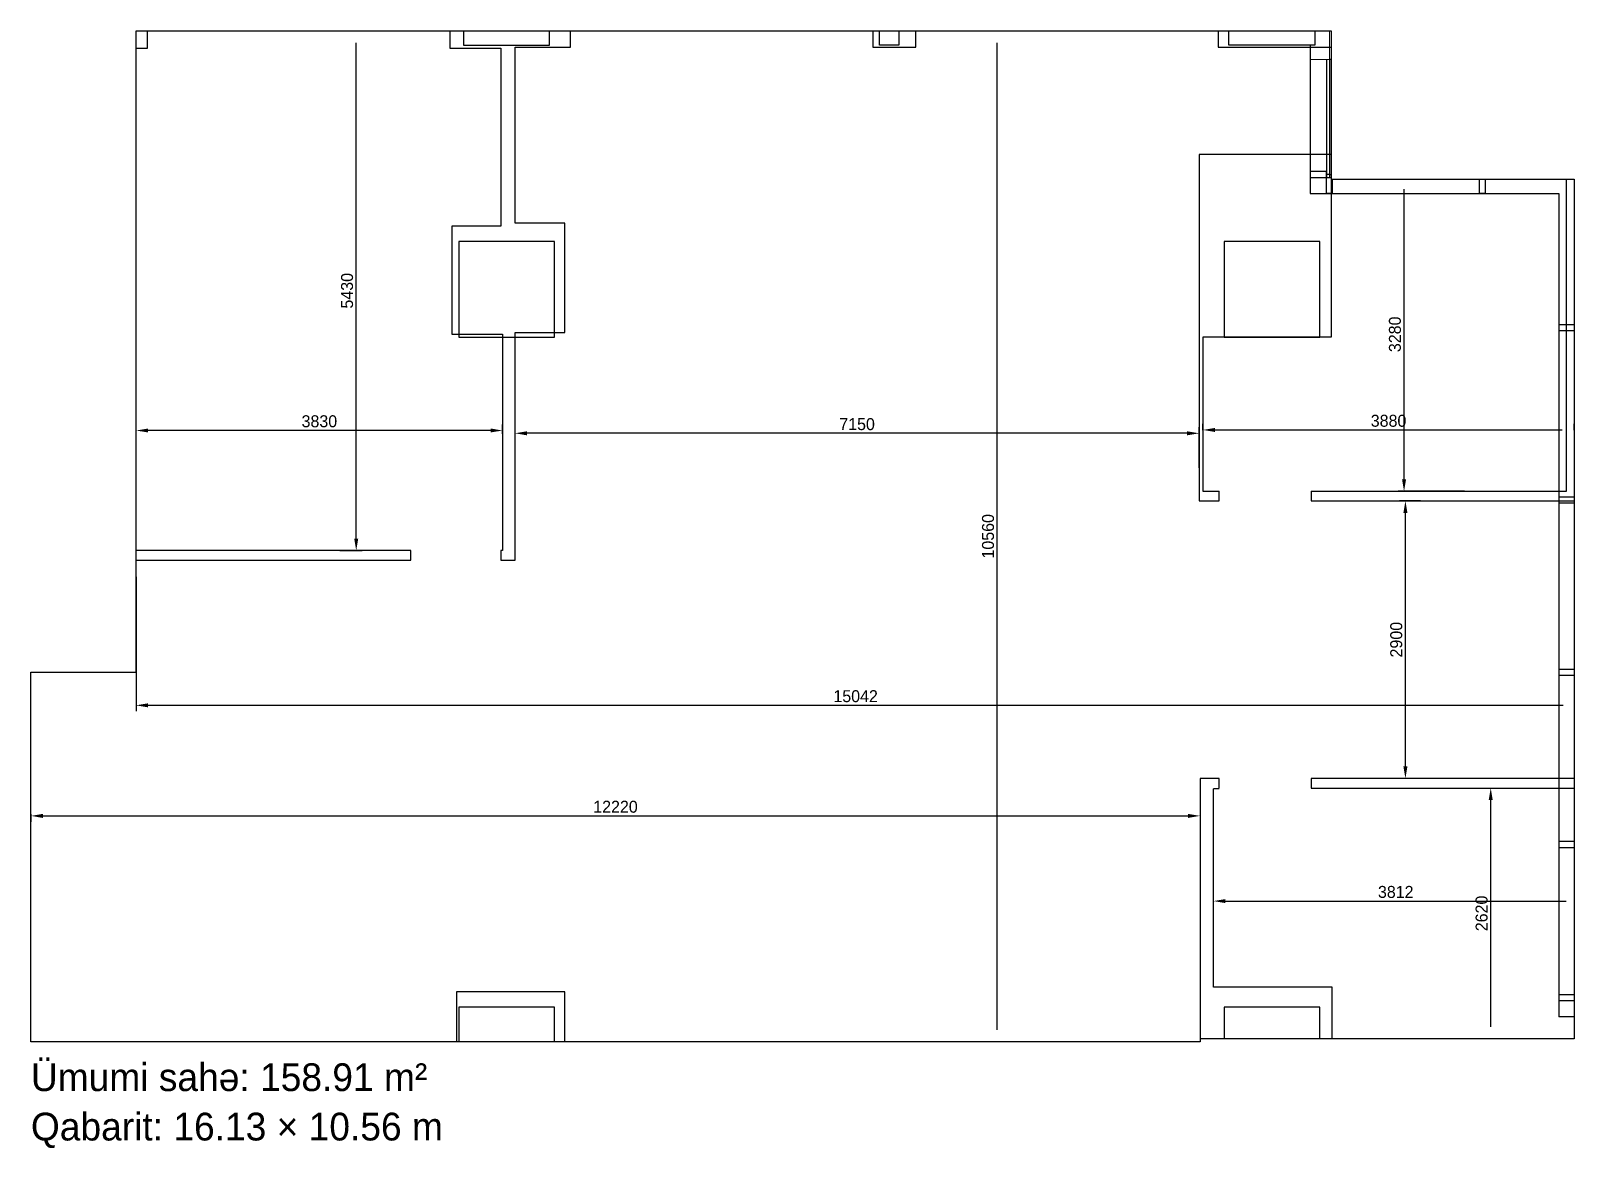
# Model space of a CAD drawing. Header units: millimetres. Extents: x 1394644 to 1410774, y -42517 to -30845.
import ezdxf

# ---------------------------------------------------------------- set-up
doc = ezdxf.new("R2010")
doc.units = ezdxf.units.MM
for name, color, linetype in [('Divar-komek', 7, 'Continuous'), ('metal', 7, 'Continuous'), ('OFFICE_BOUNDARY', 3, 'Continuous'), ('Pencere', 7, 'Continuous'), ('plita 2', 7, 'Continuous'), ('sutun1', 7, 'Continuous')]:
    doc.layers.add(name, color=color, linetype=linetype)
doc.layers.add('obl. keramogranit', color=138, linetype='Continuous', lineweight=18, true_color=0x005252)

msp = doc.modelspace()

# ---------------------------------------------------------------- linework, layer by layer
at = {"color": 18, "lineweight": -3, "true_color": 0x000000}
for p, q in [((1395744, -37545), (1395744, -30845)), ((1395744, -30845), (1408234, -30845)), ((1408234, -30845), (1408234, -32395)), ((1408234, -32395), (1410774, -32395)), ((1410774, -32395), (1410774, -41375)), ((1394644, -39945), (1394644, -37545)), ((1394644, -37545), (1395744, -37545)), ((1394644, -41405), (1394644, -39945)), ((1406864, -41405), (1394644, -41405)), ((1410774, -41375), (1406864, -41375)), ((1406864, -41375), (1406864, -41405))]:
    msp.add_line(p, q, dxfattribs=at)
for p, q in [((1395864, -31025), (1395864, -30845)), ((1399024, -30845), (1399024, -31025)), ((1400284, -31015), (1400284, -30845)), ((1403444, -30845), (1403444, -31015)), ((1403894, -31015), (1403894, -30845)), ((1407054, -30845), (1407054, -31015)), ((1395744, -31025), (1395864, -31025)), ((1399024, -31025), (1399554, -31025)), ((1399554, -31025), (1399554, -32885)), ((1399704, -32855), (1399704, -31015)), ((1399704, -31015), (1400284, -31015)), ((1403444, -31015), (1403894, -31015)), ((1407054, -31015), (1408234, -31015)), ((1408234, -31015), (1408234, -32135)), ((1408234, -32135), (1406854, -32135)), ((1406854, -32135), (1406854, -35755)), ((1408234, -32395), (1408234, -34045)), ((1410694, -35655), (1410694, -32395)), ((1399554, -32885), (1399044, -32885)), ((1399044, -32885), (1399044, -34015)), ((1400224, -32855), (1399704, -32855)), ((1400224, -33995), (1400224, -32855)), ((1399044, -34015), (1399574, -34015)), ((1399574, -34015), (1399574, -36275)), ((1399704, -36375), (1399704, -33995)), ((1399704, -33995), (1400224, -33995)), ((1408234, -34045), (1406894, -34045)), ((1406894, -34045), (1406894, -35655)), ((1406854, -35755), (1407064, -35755)), ((1406894, -35655), (1407064, -35655)), ((1407064, -35755), (1407064, -35655)), ((1408024, -35655), (1408024, -35755)), ((1408024, -35655), (1410694, -35655)), ((1408024, -35755), (1410774, -35755)), ((1410774, -35755), (1410774, -38655)), ((1398614, -36275), (1395744, -36275)), ((1398614, -36375), (1398614, -36275)), ((1399554, -36275), (1399554, -36375)), ((1399574, -36275), (1399554, -36275)), ((1395744, -36375), (1398614, -36375)), ((1399554, -36375), (1399704, -36375)), ((1407064, -38655), (1406864, -38655)), ((1406864, -38655), (1406864, -41405)), ((1407064, -38755), (1407064, -38655)), ((1410774, -38655), (1408024, -38655)), ((1408024, -38655), (1408024, -38755)), ((1407004, -40835), (1407004, -38763)), ((1408024, -38755), (1410774, -38755)), ((1400224, -40885), (1399094, -40885)), ((1399094, -40885), (1399094, -41405)), ((1400224, -41405), (1400224, -40885)), ((1408244, -40835), (1407004, -40835)), ((1408244, -41375), (1408244, -40835)), ((1399094, -41405), (1394644, -41405)), ((1406864, -41405), (1400224, -41405)), ((1410774, -41375), (1408244, -41375))]:
    msp.add_line(p, q)
at = {"color": 0, "lineweight": -2}
for p, q in [((1397874, -30845), (1398106, -30845)), ((1404197, -30845), (1404806, -30845)), ((1410774, -35018), (1410774, -34951))]:
    msp.add_line(p, q, dxfattribs=at)
at = {"color": 1, "lineweight": 30}
for p, q in [((1408234, -30845), (1408234, -32395)), ((1410774, -32395), (1410774, -41375)), ((1406864, -41405), (1394644, -41405)), ((1410774, -41375), (1406864, -41375)), ((1406864, -41375), (1406864, -41405))]:
    msp.add_line(p, q, dxfattribs=at)
at = {"color": 0, "lineweight": -2, "transparency": 16777216}
for p, q in [((1398044, -36150), (1398044, -30970)), ((1404743, -41280), (1404743, -30970)), ((1408996, -35530), (1408996, -32500)), ((1395744, -35053), (1395744, -34957)), ((1399574, -35053), (1399574, -34957)), ((1399704, -35409), (1399704, -34986)), ((1406854, -35409), (1406854, -34986)), ((1406894, -35018), (1406894, -34951)), ((1399449, -35020), (1395869, -35020)), ((1406729, -35049), (1399829, -35049)), ((1407019, -35014), (1410649, -35014)), ((1409626, -35655), (1408934, -35655)), ((1409168, -35755), (1408948, -35755)), ((1409010, -38530), (1409010, -35880)), ((1397874, -36275), (1398106, -36275)), ((1395744, -36547), (1395744, -37953)), ((1410660, -37891), (1395869, -37891)), ((1409168, -38655), (1408948, -38655)), ((1409736, -38755), (1409965, -38755)), ((1394644, -39027), (1394644, -39108)), ((1406864, -39027), (1406864, -39108)), ((1409902, -41250), (1409902, -38880)), ((1394769, -39046), (1406739, -39046)), ((1407004, -39999), (1407004, -39873)), ((1407129, -39936), (1410690, -39936))]:
    msp.add_line(p, q, dxfattribs=at)
msp.add_lwpolyline([(1407064, -38763), (1407004, -38763)])
at = {"color": 0, "transparency": 16777216}
for points in [[(1395869, -34999), (1395869, -35040), (1395744, -35020)], [(1399449, -34999), (1399449, -35040), (1399574, -35020)], [(1407019, -34993), (1407019, -35035), (1406894, -35014)], [(1399829, -35028), (1399829, -35070), (1399704, -35049)], [(1406729, -35028), (1406729, -35070), (1406854, -35049)], [(1408975, -35530), (1409017, -35530), (1408996, -35655)], [(1408989, -35880), (1409031, -35880), (1409010, -35755)], [(1398023, -36150), (1398065, -36150), (1398044, -36275)], [(1395869, -37870), (1395869, -37912), (1395744, -37891)], [(1408989, -38530), (1409031, -38530), (1409010, -38655)], [(1409881, -38880), (1409923, -38880), (1409902, -38755)], [(1394769, -39025), (1394769, -39067), (1394644, -39046)], [(1406739, -39025), (1406739, -39067), (1406864, -39046)], [(1407129, -39915), (1407129, -39957), (1407004, -39936)]]:
    msp.add_solid(points, dxfattribs=at)
at = {"layer": 'Divar-komek'}
msp.add_line((1408234, -31145), (1408215, -31145), dxfattribs=at)
msp.add_line((1408234, -31145), (1408215, -31145), dxfattribs=at)
msp.add_line((1408234, -31145), (1408215, -31145), dxfattribs=at)
at = {"layer": 'metal'}
for p, q in [((1408215, -32345), (1408185, -32345)), ((1408185, -32545), (1408185, -32375)), ((1408185, -32375), (1408234, -32375)), ((1408215, -32345), (1408215, -32375)), ((1408245, -32395), (1408245, -32545)), ((1409785, -32545), (1409785, -32395)), ((1409845, -32395), (1409845, -32545)), ((1408245, -32545), (1408185, -32545)), ((1409845, -32545), (1409785, -32545)), ((1410774, -33915), (1410615, -33915)), ((1410615, -33915), (1410615, -33975)), ((1410615, -33975), (1410774, -33975)), ((1410774, -35715), (1410615, -35715)), ((1410615, -35715), (1410615, -35775)), ((1410615, -35775), (1410774, -35775)), ((1410774, -37515), (1410615, -37515)), ((1410615, -37515), (1410615, -37575)), ((1410615, -37575), (1410774, -37575)), ((1410774, -39315), (1410615, -39315)), ((1410615, -39315), (1410615, -39375)), ((1410615, -39375), (1410774, -39375)), ((1410774, -40915), (1410615, -40915)), ((1410615, -40915), (1410615, -40975)), ((1410615, -40975), (1410774, -40975))]:
    msp.add_line(p, q, dxfattribs=at)
msp.add_lwpolyline([(1408185, -32315), (1408015, -32315), (1408015, -32375), (1408185, -32375)], close=True, dxfattribs=at)
at = {"layer": 'obl. keramogranit'}
for p, q in [((1408215, -31145), (1408215, -30845)), ((1408015, -31145), (1408015, -30995)), ((1408015, -31145), (1408215, -31145))]:
    msp.add_line(p, q, dxfattribs=at)
at = {"layer": 'OFFICE_BOUNDARY'}
msp.add_lwpolyline([(1394644, -37545), (1395744, -37545), (1395744, -30845), (1408234, -30845), (1408234, -32395), (1410774, -32395), (1410774, -41375), (1406864, -41375), (1406864, -41405), (1394644, -41405), (1394644, -39945), (1394644, -37545)], close=True, dxfattribs=at)
at = {"layer": 'Pencere'}
for p, q in [((1408185, -31145), (1408185, -32375)), ((1408215, -31145), (1408215, -32345)), ((1408185, -32375), (1408234, -32375)), ((1408215, -32345), (1408234, -32345))]:
    msp.add_line(p, q, dxfattribs=at)
at = {"layer": 'plita 2'}
for p, q in [((1408015, -30995), (1408015, -32545)), ((1408015, -32545), (1410615, -32545)), ((1410615, -32545), (1410615, -41145)), ((1410774, -41145), (1410615, -41145))]:
    msp.add_line(p, q, dxfattribs=at)
at = {"layer": 'sutun1'}
for p, q in [((1399165, -30845), (1399165, -30995)), ((1400065, -30995), (1400065, -30845)), ((1403515, -30995), (1403515, -30845)), ((1403715, -30845), (1403715, -30995)), ((1407165, -30995), (1407165, -30845)), ((1408065, -30845), (1408065, -30995)), ((1399165, -30995), (1400065, -30995)), ((1403715, -30995), (1403515, -30995)), ((1408065, -30995), (1407165, -30995)), ((1400115, -41045), (1399115, -41045)), ((1399115, -41045), (1399115, -41405)), ((1400115, -41405), (1400115, -41045)), ((1408115, -41045), (1407115, -41045)), ((1407115, -41045), (1407115, -41375)), ((1408115, -41375), (1408115, -41045))]:
    msp.add_line(p, q, dxfattribs=at)
for points in [[(1399115, -34045), (1400115, -34045), (1400115, -33045), (1399115, -33045)], [(1407115, -34045), (1408115, -34045), (1408115, -33045), (1407115, -33045)]]:
    msp.add_lwpolyline(points, close=True, dxfattribs=at)

# ---------------------------------------------------------------- texts
for s, p in [('Ümumi sahə: 158.91 m²', (1394644, -41921)), ('Qabarit: 16.13 × 10.56 m', (1394644, -42437))]:
    msp.add_text(s, height=290.34).set_placement(p)
at = {"color": 0, "transparency": 16777216, "char_height": 125, "attachment_point": 5, "rotation": 90}
for s, insert in [('5430', (1397949, -33560)), ('3280', (1408901, -34015)), ('10560', (1404648, -36125)), ('2900', (1408915, -37205)), ('2620', (1409807, -40065))]:
    msp.add_mtext(s, dxfattribs=dict(at, insert=insert))
at = {"color": 0, "transparency": 16777216, "char_height": 125, "attachment_point": 5}
for s, insert in [('3830', (1397659, -34924)), ('7150', (1403279, -34954)), ('3880', (1408834, -34919)), ('15042', (1403264, -37796)), ('12220', (1400754, -38951)), ('3812', (1408909, -39841))]:
    msp.add_mtext(s, dxfattribs=dict(at, insert=insert))

doc.saveas('drawing.dxf')
